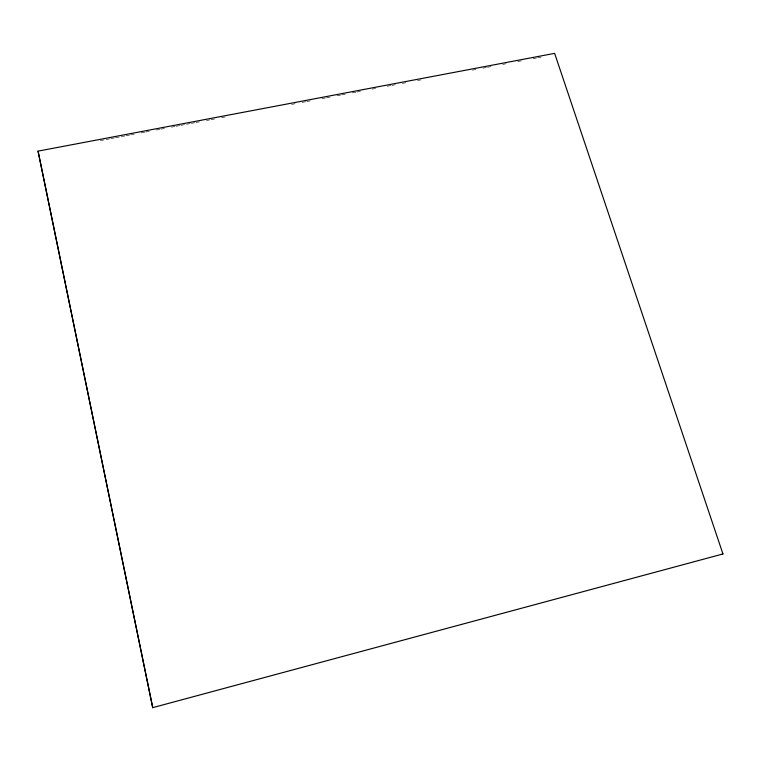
<?xml version="1.0" encoding="UTF-8"?>
<svg xmlns="http://www.w3.org/2000/svg" width="761" height="761" viewBox="0 0 761 761"><rect width="100%" height="100%" fill="white"/><g stroke="black" fill="none" stroke-linecap="round" stroke-linejoin="round"><path stroke-width="0.57" stroke-dasharray="3.81 2.85" d="M100.328 140.633L104.999 139.748M106.159 139.529L109.66 138.863M110.83 138.645L114.321 137.979M115.491 137.76L120.152 136.875M121.322 136.657L124.823 135.991M125.993 135.772L129.484 135.106M130.654 134.887L134.155 134.221M141.146 132.899L144.647 132.233M145.817 132.014L149.318 131.358M156.309 130.026L159.81 129.36M160.98 129.142L164.471 128.485M171.472 127.154L174.973 126.497M176.143 126.269L179.634 125.613M180.804 125.384L185.465 124.509M186.635 124.281L190.136 123.624M191.296 123.396L194.797 122.74M195.967 122.511L199.468 121.855M206.459 120.523L209.96 119.867M211.13 119.648L214.631 118.982M221.622 117.651L225.123 116.994M291.606 104.4L295.097 103.734M302.098 102.412L305.599 101.746M306.759 101.527L310.26 100.861M321.922 98.654L325.423 97.988M326.593 97.769L330.084 97.104M337.085 95.781L340.586 95.115M341.756 94.897L345.247 94.231M352.248 92.909L355.748 92.243M356.909 92.024L360.41 91.358M372.072 89.151L375.573 88.495M387.235 86.278L390.735 85.622M391.905 85.394L395.397 84.737M402.398 83.406L405.898 82.749M417.561 80.533L421.061 79.876M472.372 70.155L475.872 69.489M482.874 68.167L486.374 67.501M487.535 67.282L491.035 66.616M502.698 64.409L506.198 63.743M517.861 61.536L521.361 60.87M533.023 58.664L536.524 57.998M537.685 57.779L541.185 57.113"/><path stroke-width="1.14" d="M721.866 554.303L722.95 553.96L554.636 53.356L38.05 151.125L152.723 707.644L38.05 151.125M152.723 707.644L722.95 553.96"/></g></svg>
